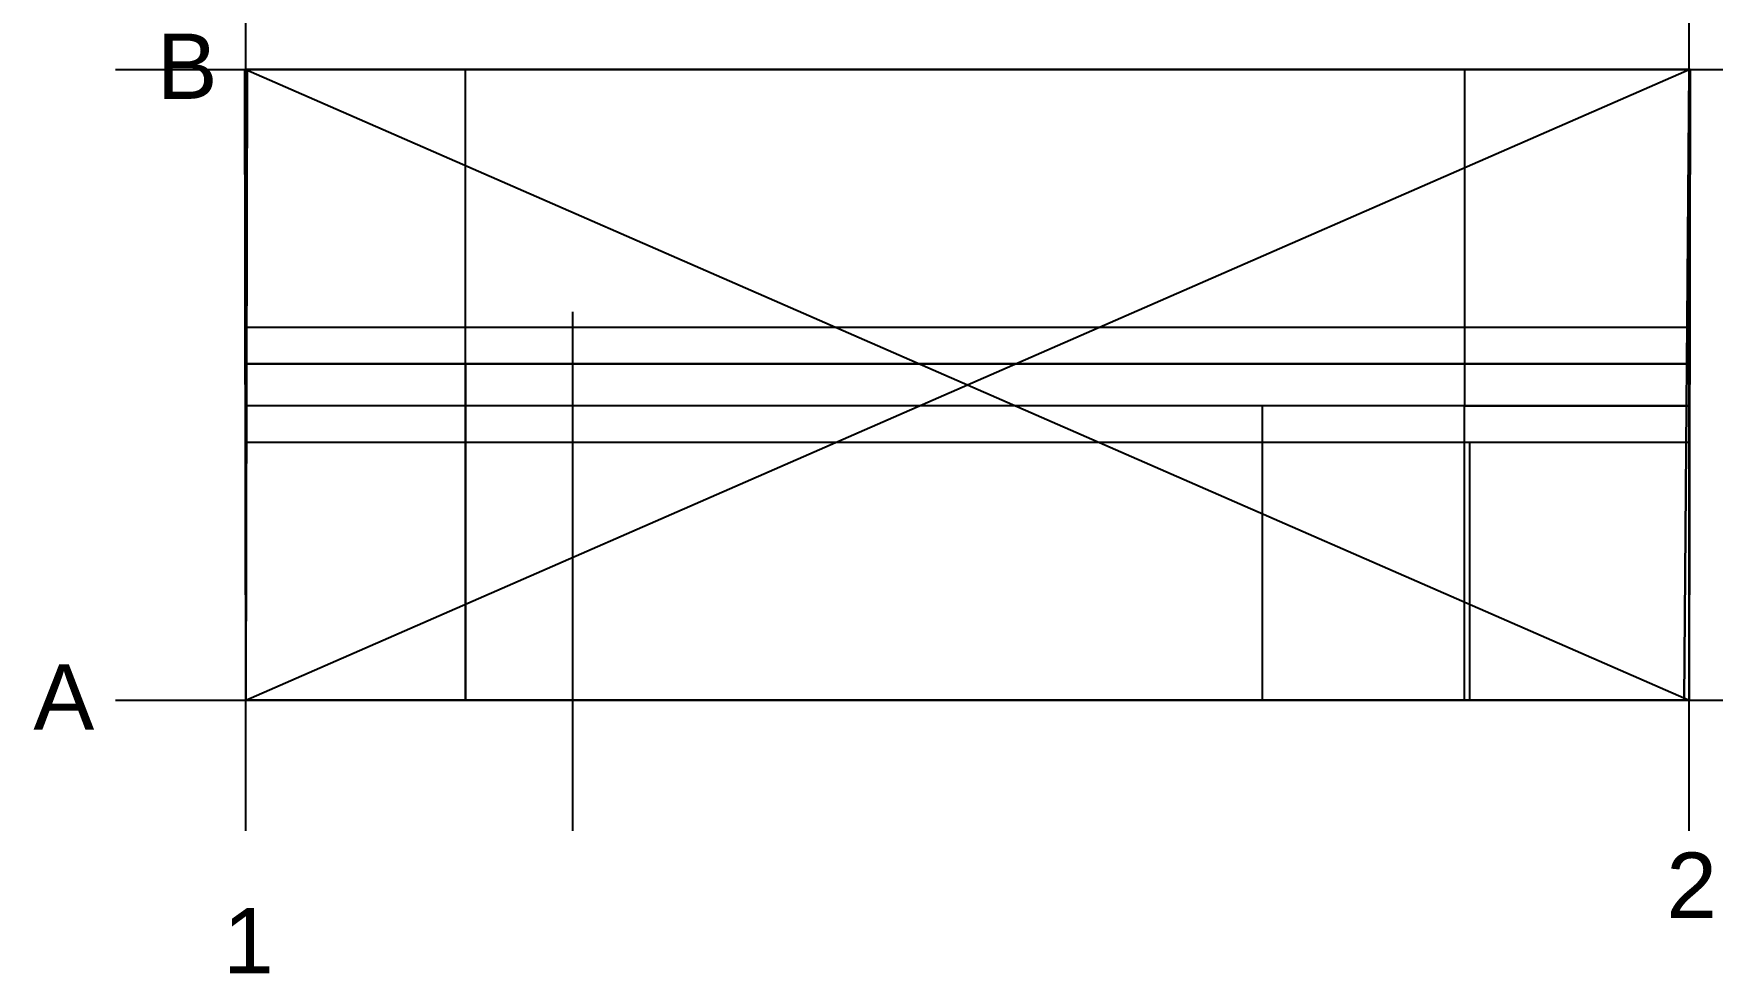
# Model space of a CAD drawing. Header units: metres. Extents: x -0.81 to 5.61, y -1.05 to 2.55.
import ezdxf

# ---------------------------------------------------------------- set-up
doc = ezdxf.new("R2010")
doc.units = ezdxf.units.M
doc.header["$PDMODE"] = 2
doc.header["$PDSIZE"] = 0.5
for name, color, linetype in [('annotation', 7, 'Continuous'), ('xc_acces_column', 5, 'Continuous'), ('xc_beams_x', 1, 'Continuous'), ('xc_beams_y', 3, 'Continuous'), ('xc_diagonals_1', 42, 'Continuous'), ('xc_diagonals_2', 32, 'Continuous'), ('xc_diagonals_a', 30, 'Continuous'), ('xc_diagonals_b', 40, 'Continuous'), ('xc_hdiagonals', 12, 'Continuous'), ('xc_interm_columns', 7, 'Continuous'), ('xc_lower_beams_x', 14, 'Continuous'), ('xc_lower_beams_y', 76, 'Continuous'), ('xc_lower_columns', 82, 'Continuous'), ('xc_stair_beams', 30, 'Continuous'), ('xc_stringer_beams', 4, 'Continuous'), ('xc_supports', 6, 'Continuous'), ('xc_supports_stairs', 201, 'Continuous'), ('xc_top_columns', 151, 'Continuous'), ('xc_upper_columns', 210, 'Continuous')]:
    doc.layers.add(name, color=color, linetype=linetype)
doc.styles.get("Standard").update_dxf_attribs({"font": 'Arial.ttf'})

msp = doc.modelspace()

# ---------------------------------------------------------------- linework, layer by layer
at = {"layer": 'xc_acces_column'}
msp.add_line((4.025, 2.415, 17.195), (4.025, 2.415, 20.4491), dxfattribs=at)
at = {"layer": 'xc_beams_x', "extrusion": (1e-16, 1, 1e-16)}
for p, q in [((0, 2.415, 23.5532), (5.525, 2.415, 23.5532)), ((0, 2.415, 20.4491), (4.025, 2.415, 20.4491)), ((0, 2.415, 17.195), (4.025, 2.415, 17.195)), ((0, 2.415, 29.9064), (5.525, 2.415, 29.9064)), ((0, 2.415, 10.12), (5.525, 2.415, 10.12)), ((0, 2.415, 12.57), (5.525, 2.415, 12.57)), ((0, 2.415, 15.02), (5.525, 2.415, 15.02)), ((0, 2.415, 26.8023), (5.525, 2.415, 26.8023)), ((0, 0, 26.8023), (5.525, 0, 26.8023))]:
    msp.add_line(p, q, dxfattribs=at)
at = {"layer": 'xc_beams_x'}
for p, q in [((5.525, 2.415, 17.195), (4.025, 2.415, 17.195)), ((5.525, 2.415, 20.4491), (4.025, 2.415, 20.4491)), ((4.6658, 1.1275, 29.9064), (5.525, 1.1275, 29.9064)), ((4.6658, 0, 29.9064), (5.525, 0, 29.9064))]:
    msp.add_line(p, q, dxfattribs=at)
at = {"layer": 'xc_beams_x', "extrusion": (0, -1, 1e-16)}
for p, q in [((1.2972, 1.1275, 29.9064), (0, 1.1275, 29.9064)), ((2.5943, 1.1275, 29.9064), (1.2972, 1.1275, 29.9064)), ((3.8915, 1.1275, 29.9064), (2.5943, 1.1275, 29.9064)), ((4.6658, 1.1275, 29.9064), (3.8915, 1.1275, 29.9064)), ((5.525, 0, 23.5532), (0, 0, 23.5532)), ((5.525, 0, 20.4491), (0, 0, 20.4491)), ((5.525, 0, 17.195), (0, 0, 17.195)), ((5.525, 0, 10.12), (0, 0, 10.12)), ((5.525, 0, 12.57), (0, 0, 12.57)), ((5.525, 0, 15.02), (0, 0, 15.02)), ((1.2972, 0, 29.9064), (0, 0, 29.9064)), ((2.5943, 0, 29.9064), (1.2972, 0, 29.9064)), ((3.8915, 0, 29.9064), (2.5943, 0, 29.9064)), ((4.6658, 0, 29.9064), (3.8915, 0, 29.9064))]:
    msp.add_line(p, q, dxfattribs=at)
at = {"layer": 'xc_beams_y'}
for p, q in [((0, 0, 10.12), (0, 2.415, 10.12)), ((0, 0, 17.195), (0, 2.415, 17.195)), ((0, 0, 23.5532), (0, 2.415, 23.5532)), ((0, 1.4275, 20.4491), (0, 2.415, 20.4491)), ((0, 1.4275, 26.8023), (0, 2.415, 26.8023)), ((0, 0, 12.57), (0, 2.415, 12.57)), ((0, 0, 15.02), (0, 2.415, 15.02)), ((0, 1.1275, 29.9064), (0, 2.415, 29.9064)), ((5.525, 0, 10.12), (5.525, 2.415, 10.12)), ((5.525, 1.1275, 17.195), (5.525, 2.415, 17.195)), ((5.525, 0, 20.4491), (5.525, 2.415, 20.4491)), ((5.525, 1.4275, 23.5532), (5.525, 2.415, 23.5532)), ((5.525, 1.4275, 29.9064), (5.525, 2.415, 29.9064)), ((5.525, 0, 12.57), (5.525, 2.415, 12.57)), ((5.525, 0, 15.02), (5.525, 2.415, 15.02)), ((5.525, 0, 26.8023), (5.525, 2.415, 26.8023)), ((0, 1.1275, 20.4491), (0, 1.4275, 20.4491)), ((0, 1.1275, 26.8023), (0, 1.4275, 26.8023)), ((5.525, 1.1275, 23.5532), (5.525, 1.4275, 23.5532)), ((5.525, 1.1275, 29.9064), (5.525, 1.4275, 29.9064)), ((0, 0, 29.9064), (0, 1.1275, 29.9064)), ((0, 0, 20.4491), (0, 1.1275, 20.4491)), ((0, 0, 26.8023), (0, 1.1275, 26.8023)), ((5.525, 1.1275, 17.195), (5.525, 0, 17.195)), ((5.525, 0, 23.5532), (5.525, 1.1275, 23.5532)), ((5.525, 0, 29.9064), (5.525, 1.1275, 29.9064))]:
    msp.add_line(p, q, dxfattribs=at)
at = {"layer": 'xc_diagonals_1'}
for p, q in [((0, 0, 12.57), (-0.0038, 2.415, 15.02)), ((0, 2.415, 15.02), (0, 0, 17.195)), ((0, 0, 17.195), (0, 2.415, 20.4491)), ((0, 2.415, 20.4491), (0, 0, 23.5532)), ((0, 0, 23.5532), (0, 2.415, 26.8023)), ((0, 2.415, 26.8023), (0, 0, 29.9064)), ((0.0042, 2.415, 10.1185), (0, 0, 12.57)), ((0, 2.415, 29.9064), (0, 0, 26.8023)), ((0, 0, 26.8023), (0, 2.415, 23.5532)), ((0, 2.415, 23.5532), (0, 0, 20.4491)), ((0, 0, 20.4491), (0, 2.415, 17.195)), ((0, 2.415, 17.195), (0, 0, 15.02)), ((0, 0, 15.02), (0, 2.415, 12.57)), ((0, 2.415, 12.57), (0, 0, 10.12))]:
    msp.add_line(p, q, dxfattribs=at)
at = {"layer": 'xc_diagonals_2'}
for p, q in [((5.525, 2.415, 23.5532), (5.5067, 0, 26.8023)), ((5.5067, 0, 26.8023), (5.525, 2.415, 29.9064)), ((5.525, 2.415, 7.48), (5.525, 0, 10.12)), ((5.525, 0, 15.02), (5.525, 2.415, 17.195)), ((5.525, 2.415, 17.195), (5.525, 0, 20.4491)), ((5.525, 0, 20.4491), (5.525, 2.415, 23.5532)), ((5.525, 0, 10.12), (5.529, 2.415, 12.57)), ((5.529, 2.415, 12.57), (5.525, 0, 15.02)), ((5.525, 0, 29.9064), (5.525, 2.415, 26.8023)), ((5.525, 2.415, 26.8023), (5.525, 0, 23.5532)), ((5.525, 0, 23.5532), (5.525, 2.415, 20.4491)), ((5.525, 2.415, 20.4491), (5.525, 0, 17.195)), ((5.525, 0, 17.195), (5.525, 2.415, 15.02)), ((5.525, 2.415, 15.02), (5.525, 0, 12.57)), ((5.525, 0, 12.57), (5.525, 2.415, 10.12)), ((5.525, 2.415, 10.12), (5.525, 0, 7.48))]:
    msp.add_line(p, q, dxfattribs=at)
at = {"layer": 'xc_diagonals_a', "extrusion": (0, -1, 1e-16)}
for p, q in [((0, 0, 29.9064), (5.5067, 0, 26.8023)), ((5.5067, 0, 26.8023), (0, 0, 23.5532)), ((0, 0, 23.5532), (5.525, 0, 20.4491)), ((5.525, 0, 20.4491), (0, 0, 17.195)), ((0, 0, 17.195), (5.525, 0, 12.57)), ((0, 0, 10.12), (5.525, 0, 5.11)), ((0, 0, 5.11), (5.525, 0, 0)), ((0, 0, 12.57), (5.525, 0, 10.12))]:
    msp.add_line(p, q, dxfattribs=at)
at = {"layer": 'xc_diagonals_a'}
for p, q in [((5.525, 0, 29.9064), (0, 0, 26.8023)), ((0, 0, 26.8023), (5.525, 0, 23.5532)), ((5.525, 0, 23.5532), (0, 0, 20.4491)), ((0, 0, 20.4491), (5.525, 0, 17.195)), ((5.525, 0, 17.195), (0, 0, 12.57)), ((5.525, 0, 12.57), (0, 0, 10.12)), ((5.525, 0, 10.12), (0, 0, 5.11)), ((5.525, 0, 5.11), (0, 0))]:
    msp.add_line(p, q, dxfattribs=at)
at = {"layer": 'xc_diagonals_b', "extrusion": (1e-16, 1, 1e-16)}
for p, q in [((5.525, 2.415, 29.9064), (0, 2.415, 26.8023)), ((0, 2.415, 26.8023), (5.525, 2.415, 23.5532)), ((5.525, 2.415, 23.5532), (0, 2.415, 20.4491)), ((0, 2.415, 20.4491), (4.025, 2.415, 17.195)), ((5.525, 2.415, 17.195), (0, 2.415, 12.57)), ((5.529, 2.415, 12.57), (0.0042, 2.415, 10.1185))]:
    msp.add_line(p, q, dxfattribs=at)
at = {"layer": 'xc_diagonals_b'}
for p, q in [((5.525, 2.415, 10.12), (0, 2.415, 12.57)), ((5.529, 2.415, 12.57), (0, 2.415, 17.195)), ((0, 2.415, 17.195), (4.025, 2.415, 20.4491)), ((5.525, 2.415, 20.4491), (0, 2.415, 23.5532)), ((0, 2.415, 23.5532), (5.525, 2.415, 26.8023)), ((5.525, 2.415, 26.8023), (0, 2.415, 29.9064))]:
    msp.add_line(p, q, dxfattribs=at)
at = {"layer": 'xc_diagonals_b', "extrusion": (1, 0, 0)}
for p, q in [((0, 2.415), (2.7625, 2.415, 2.67)), ((5.525, 2.415, 10.12), (0, 2.415, 7.48)), ((5.525, 2.415, 7.48), (0, 2.415, 10.12)), ((2.7625, 2.415, 2.67), (5.525, 2.415, 0)), ((5.525, 2.415, 5.11), (2.7625, 2.415, 2.67)), ((5.525, 2.415, 2.67), (2.7625, 2.415, 5.11)), ((2.7625, 2.415, 5.11), (5.525, 2.415, 7.48)), ((5.525, 2.415, 5.11), (2.7625, 2.415, 7.48))]:
    msp.add_line(p, q, dxfattribs=at)
at = {"layer": 'xc_hdiagonals'}
for p, q in [((0, 2.415, 10.12), (5.525, 0, 10.12)), ((0, 0, 10.12), (5.525, 2.415, 10.12))]:
    msp.add_line(p, q, dxfattribs=at)
at = {"layer": 'xc_interm_columns'}
for p, q in [((0, 2.415, 15.02), (0, 2.415, 17.195)), ((0, 2.415, 12.57), (0, 2.415, 15.02)), ((5.525, 2.415, 15.02), (5.525, 2.415, 17.195)), ((5.525, 2.415, 12.57), (5.525, 2.415, 15.02)), ((0, 0, 15.02), (0, 0, 17.195)), ((0, 0, 12.57), (0, 0, 15.02)), ((5.525, 0, 15.02), (5.525, 0, 17.195)), ((5.525, 0, 12.57), (5.525, 0, 15.02))]:
    msp.add_line(p, q, dxfattribs=at)
at = {"layer": 'xc_lower_beams_x', "extrusion": (0, -1, 0)}
for p, q in [((2.7625, 2.415, 2.67), (0, 2.415, 2.67)), ((2.7625, 2.415, 5.11), (0, 2.415, 5.11)), ((2.7625, 2.415, 7.48), (0, 2.415, 7.48)), ((5.525, 2.415, 5.11), (2.7625, 2.415, 5.11)), ((5.525, 2.415, 7.48), (2.7625, 2.415, 7.48))]:
    msp.add_line(p, q, dxfattribs=at)
at = {"layer": 'xc_lower_beams_x', "extrusion": (0, -1, 1e-16)}
for p, q in [((5.525, 2.415, 2.67), (2.7625, 2.415, 2.67)), ((5.525, 0, 7.48), (0, 0, 7.48)), ((5.525, 0, 5.11), (0, 0, 5.11)), ((5.525, 0, 2.67), (0, 0, 2.67))]:
    msp.add_line(p, q, dxfattribs=at)
at = {"layer": 'xc_lower_beams_y'}
for p, q in [((0, 1.2875, 2.67), (0, 2.415, 2.67)), ((0, 1.2875, 5.11), (0, 2.415, 5.11)), ((5.525, 1.2875, 2.67), (5.525, 2.415, 2.67)), ((5.525, 1.2875, 5.11), (5.525, 2.415, 5.11)), ((0, 0, 7.48), (0, 1.2875, 7.48)), ((0, 0.9875, 2.67), (0, 1.2875, 2.67)), ((0, 0.9875, 5.11), (0, 1.2875, 5.11)), ((5.525, 1.2875, 2.67), (5.525, 0.9875, 2.67)), ((5.525, 0.9875, 5.11), (5.525, 1.2875, 5.11)), ((0, 0, 2.67), (0, 0.9875, 2.67)), ((0, 0, 5.11), (0, 0.9875, 5.11)), ((5.525, 0, 5.11), (5.525, 0.9875, 5.11)), ((5.525, 0, 7.48), (5.525, 0.9875, 7.48)), ((5.525, 0.9875, 2.67), (5.525, 0, 2.67))]:
    msp.add_line(p, q, dxfattribs=at)
at = {"layer": 'xc_lower_beams_y', "extrusion": (0, -1, 0)}
for p, q in [((0, 1.2875, 7.48), (0, 2.415, 7.48)), ((5.525, 1.2875, 7.48), (5.525, 2.415, 7.48)), ((5.525, 0.9875, 7.48), (5.525, 1.2875, 7.48))]:
    msp.add_line(p, q, dxfattribs=at)
at = {"layer": 'xc_lower_columns'}
for p, q in [((0, 2.415), (0, 2.415, 2.67)), ((0, 2.415, 2.67), (0, 2.415, 5.11)), ((0, 2.415, 5.11), (0, 2.415, 7.48)), ((0, 2.415, 7.48), (0, 2.415, 10.12)), ((0, 2.415, 10.12), (0, 2.415, 12.57)), ((5.525, 2.415, 0), (5.525, 2.415, 2.67)), ((5.525, 2.415, 2.67), (5.525, 2.415, 5.11)), ((5.525, 2.415, 5.11), (5.525, 2.415, 7.48)), ((5.525, 2.415, 7.48), (5.525, 2.415, 10.12)), ((5.525, 2.415, 10.12), (5.525, 2.415, 12.57)), ((0, 0), (0, 0, 2.67)), ((0, 0, 5.11), (0, 0, 7.48)), ((0, 0, 10.12), (0, 0, 12.57)), ((0, 0, 7.48), (0, 0, 10.12)), ((5.525, 0, 0), (5.525, 0, 2.67)), ((5.525, 0, 2.67), (5.525, 0, 5.11)), ((5.525, 0, 5.11), (5.525, 0, 7.48)), ((5.525, 0, 7.48), (5.525, 0, 10.12)), ((5.525, 0, 10.12), (5.525, 0, 12.57)), ((0, 0, 2.67), (0, 0, 5.11))]:
    msp.add_line(p, q, dxfattribs=at)
at = {"layer": 'xc_stair_beams'}
for p, q in [((0.8408, 1.4275, 26.8023), (0.8408, 2.415, 26.8023)), ((0.8408, 1.4275, 20.4491), (0.8408, 2.415, 20.4491)), ((4.665, 2.415, 29.9064), (4.6658, 1.4275, 29.9064)), ((4.6658, 2.415, 23.5532), (4.6658, 1.4275, 23.5532)), ((0.8408, 1.1275, 26.8023), (0.8408, 1.4275, 26.8023)), ((0.8408, 1.1275, 20.4491), (0.8408, 1.4275, 20.4491)), ((4.6658, 1.4275, 29.9064), (4.6658, 1.1275, 29.9064)), ((4.6658, 1.4275, 23.5532), (4.6658, 1.1275, 23.5532)), ((0.8408, 1.2875, 7.48), (0.8408, 0, 7.48)), ((0, 0, 30.495), (0, 1.1275, 30.495)), ((0.8408, 0, 26.8023), (0.8408, 1.1275, 26.8023)), ((0.8408, 0, 20.4491), (0.8408, 1.1275, 20.4491)), ((3.8915, 0, 30.495), (3.8915, 1.1275, 30.495)), ((4.6658, 0, 29.9064), (4.6658, 1.1275, 29.9064)), ((4.6658, 0, 23.5532), (4.6658, 1.1275, 23.5532)), ((4.6658, 0, 17.195), (4.6658, 1.1275, 17.195)), ((0.8408, 0.9875, 2.67), (0.8408, 0, 2.67)), ((0.8408, 0.9875, 5.11), (0.8408, 0, 5.11)), ((4.6842, 0.9875, 2.67), (4.6842, 0, 2.67)), ((4.6842, 0.9875, 5.11), (4.6842, 0, 5.11)), ((4.6842, 0.9875, 7.48), (4.6842, 0, 7.48))]:
    msp.add_line(p, q, dxfattribs=at)
at = {"layer": 'xc_stair_beams', "extrusion": (0, -1, 0)}
msp.add_line((0.8408, 1.2875, 7.48), (0.8408, 2.415, 7.48), dxfattribs=at)
at = {"layer": 'xc_stringer_beams', "extrusion": (0, -1, 1e-16)}
for p, q in [((0.8408, 2.415, 26.8023), (0, 2.415, 26.8023)), ((0.8408, 2.415, 20.4491), (0, 2.415, 20.4491)), ((4.6658, 2.415, 29.9064), (0.8408, 2.415, 26.8023)), ((4.6658, 2.415, 23.5532), (0.8408, 2.415, 20.4491)), ((5.525, 2.415, 23.5532), (4.6658, 2.415, 23.5532)), ((5.525, 2.415, 29.9064), (4.6658, 2.415, 29.9064)), ((0.8408, 1.4275, 26.8023), (0, 1.4275, 26.8023)), ((0.8408, 1.4275, 20.4491), (0, 1.4275, 20.4491)), ((4.6658, 1.4275, 29.9064), (0.8408, 1.4275, 26.8023)), ((4.6658, 1.4275, 23.5532), (0.8408, 1.4275, 20.4491)), ((5.525, 1.4275, 23.5532), (4.6658, 1.4275, 23.5532)), ((5.525, 1.4275, 29.9064), (4.6658, 1.4275, 29.9064)), ((0.8408, 1.1275, 26.8023), (0, 1.1275, 26.8023)), ((0.8408, 1.1275, 20.4491), (0, 1.1275, 20.4491)), ((1.2972, 1.1275, 30.495), (0, 1.1275, 30.495)), ((4.6658, 1.1275, 17.195), (0.8408, 1.1275, 20.4491)), ((4.6658, 1.1275, 23.5532), (0.8408, 1.1275, 26.8023)), ((2.5943, 1.1275, 30.495), (1.2972, 1.1275, 30.495)), ((3.8915, 1.1275, 30.495), (2.5943, 1.1275, 30.495)), ((4.6658, 1.1275, 29.9064), (3.8915, 1.1275, 30.495)), ((5.525, 1.1275, 23.5532), (4.6658, 1.1275, 23.5532)), ((5.525, 1.1275, 17.195), (4.6658, 1.1275, 17.195)), ((1.2972, 0, 30.495), (0, 0, 30.495)), ((0.8408, 0, 20.4491), (0, 0, 20.4491)), ((4.6658, 0, 17.195), (0.8408, 0, 20.4491)), ((4.6658, 0, 23.5532), (0.8408, 0, 26.8023)), ((2.5943, 0, 30.495), (1.2972, 0, 30.495)), ((3.8915, 0, 30.495), (2.5943, 0, 30.495)), ((4.6658, 0, 29.9064), (3.8915, 0, 30.495)), ((5.525, 0, 23.5532), (4.6658, 0, 23.5532)), ((5.525, 0, 17.195), (4.6658, 0, 17.195)), ((0.8408, 0, 26.8023), (0, 0, 26.8023))]:
    msp.add_line(p, q, dxfattribs=at)
at = {"layer": 'xc_stringer_beams'}
for p, q in [((5.525, 1.2875, 2.67), (0, 1.2875, 2.67)), ((5.525, 1.2875, 5.11), (0, 1.2875, 5.11)), ((0, 1.1275, 30.495), (0, 1.1275, 29.9064)), ((1.2972, 1.1275, 30.495), (1.2972, 1.1275, 29.9064)), ((2.5943, 1.1275, 30.495), (2.5943, 1.1275, 29.9064)), ((3.8915, 1.1275, 30.495), (3.8915, 1.1275, 29.9064)), ((0, 0, 30.495), (0, 0, 29.9064)), ((1.2972, 0, 30.495), (1.2972, 0, 29.9064)), ((2.5943, 0, 30.495), (2.5943, 0, 29.9064)), ((3.8915, 0, 30.495), (3.8915, 0, 29.9064))]:
    msp.add_line(p, q, dxfattribs=at)
at = {"layer": 'xc_stringer_beams', "extrusion": (1e-16, 1, 1e-16)}
for p, q in [((0, 1.2875, 7.48), (0.8408, 1.2875, 7.48)), ((0.8408, 1.2875, 7.48), (5.525, 1.2875, 7.48)), ((0, 0.9875, 2.67), (0.8408, 0.9875, 2.67)), ((0, 0.9875, 5.11), (0.8408, 0.9875, 5.11)), ((0.8408, 0.9875, 2.67), (4.6842, 0.9875, 5.11)), ((0.8408, 0.9875, 5.11), (4.6842, 0.9875, 7.48)), ((1.2519, 0.9875, 0), (4.6842, 0.9875, 2.67)), ((4.6842, 0.9875, 2.67), (5.525, 0.9875, 2.67)), ((4.6842, 0.9875, 5.11), (5.525, 0.9875, 5.11)), ((4.6842, 0.9875, 7.48), (5.525, 0.9875, 7.48)), ((0, 0, 5.11), (0.8408, 0, 5.11)), ((0.8408, 0, 2.67), (4.6842, 0, 5.11)), ((0.8408, 0, 5.11), (4.6842, 0, 7.48)), ((1.2519, 0, 0), (4.6842, 0, 2.67)), ((0, 0, 2.67), (0.8408, 0, 2.67))]:
    msp.add_line(p, q, dxfattribs=at)
at = {"layer": 'xc_stringer_beams', "extrusion": (0, -1, 0)}
for p, q in [((4.6842, 0, 5.11), (5.525, 0, 5.11)), ((4.6842, 0, 7.48), (5.525, 0, 7.48)), ((4.6842, 0, 2.67), (5.525, 0, 2.67))]:
    msp.add_line(p, q, dxfattribs=at)
at = {"layer": 'xc_supports'}
for p in [(0, 2.415), (5.525, 2.415, 0), (0, 0), (5.525, 0, 0)]:
    msp.add_point(p, dxfattribs=at)
at = {"layer": 'xc_supports_stairs'}
for p in [(1.2519, 0.9875, 0), (1.2519, 0, 0)]:
    msp.add_point(p, dxfattribs=at)
at = {"layer": 'xc_top_columns'}
for p, q in [((0, 2.415, 23.5532), (0, 2.415, 26.8023)), ((0, 2.415, 26.8023), (0, 2.415, 29.9064)), ((5.525, 2.415, 23.5532), (5.525, 2.415, 26.8023)), ((5.525, 2.415, 26.8023), (5.525, 2.415, 29.9064)), ((0, 0, 23.5532), (0, 0, 26.8023)), ((0, 0, 26.8023), (0, 0, 29.9064)), ((5.525, 0, 23.5532), (5.525, 0, 26.8023)), ((5.525, 0, 26.8023), (5.525, 0, 29.9064))]:
    msp.add_line(p, q, dxfattribs=at)
at = {"layer": 'xc_upper_columns'}
for p, q in [((0, 2.415, 20.4491), (0, 2.415, 23.5532)), ((0, 2.415, 17.195), (0, 2.415, 20.4491)), ((5.525, 2.415, 17.195), (5.525, 2.415, 20.4491)), ((5.525, 2.415, 20.4491), (5.525, 2.415, 23.5532)), ((0, 0, 17.195), (0, 0, 20.4491)), ((0, 0, 20.4491), (0, 0, 23.5532)), ((5.525, 0, 17.195), (5.525, 0, 20.4491)), ((5.525, 0, 20.4491), (5.525, 0, 23.5532))]:
    msp.add_line(p, q, dxfattribs=at)

# ---------------------------------------------------------------- texts
at = {"layer": 'annotation'}
for s, p in [('B', (-0.3417, 2.3024)), ('A', (-0.8137, -0.1126)), ('2', (5.438, -0.8333, -0.05)), ('1', (-0.0872, -1.0461))]:
    msp.add_text(s, height=0.25, dxfattribs=at).set_placement(p)

doc.saveas('drawing.dxf')
